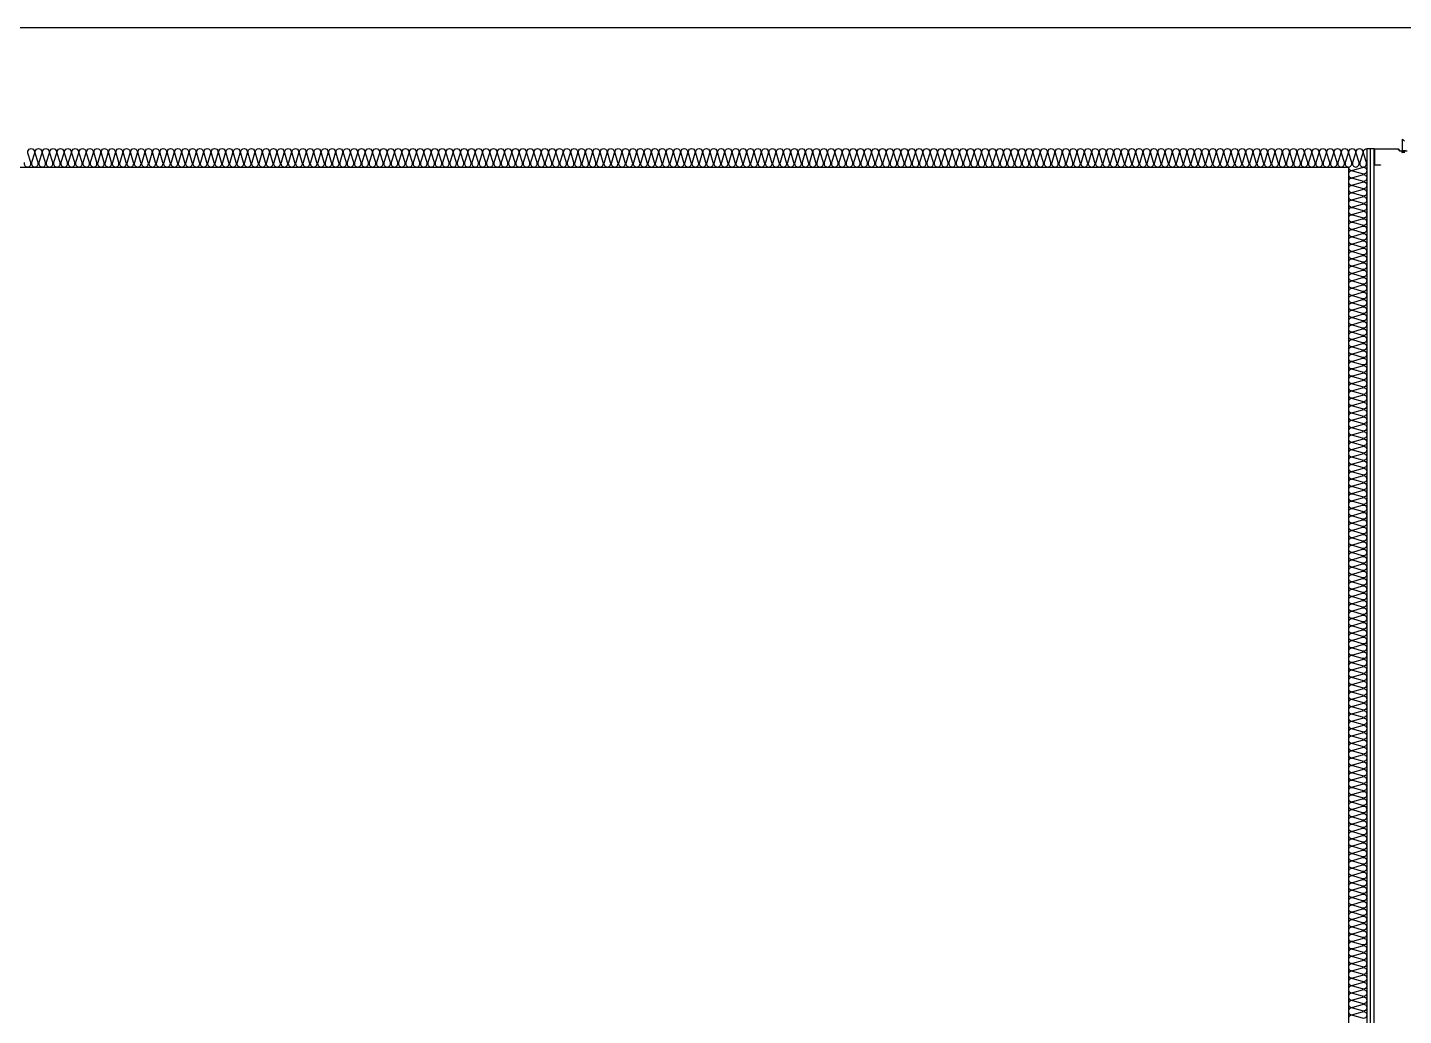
# Model space of a CAD drawing. Header units: millimetres. Extents: x 19868 to 801382, y -4805 to 85279.
# Drawn here: x 341238 to 344988, y 40988 to 43679 of the extents above; entities that cross this region are included whole.
import ezdxf

# ---------------------------------------------------------------- set-up
doc = ezdxf.new("R2010")
doc.units = ezdxf.units.MM
doc.header["$LTSCALE"] = 250
for name, color, linetype in [('8입면선', 8, 'Continuous'), ('A-FIN', 6, 'Continuous'), ('A-WALL-D', 7, 'Continuous'), ('GAGAM-DT', 7, 'Continuous'), ('ISL', 251, 'Continuous'), ('입면', 7, 'Continuous')]:
    doc.layers.add(name, color=color, linetype=linetype)

# ---------------------------------------------------------------- blocks, each defined once
blk = doc.blocks.new('*U117')
at = {"layer": '8입면선', "color": 8}
blk.add_line((3316397.6, 471911.4), (3316397.6, 480331.4), dxfattribs=at)
at = {"layer": 'A-WALL-D'}
for p, q in [((3316387.6, 480331.4), (3316387.6, 471911.4)), ((3316407.6, 480331.4), (3316387.6, 480331.4)), ((3316407.6, 471921.4), (3316407.6, 480331.4))]:
    blk.add_line(p, q, dxfattribs=at)
at = {"layer": 'GAGAM-DT', "color": 8}
for p, q in [((3316485.3, 480325.6), (3316485.3, 480357)), ((3316490.3, 480351.5), (3316485.3, 480357)), ((3316492.7, 480325.6), (3316482.8, 480325.6)), ((3316482.8, 480325.6), (3316482.8, 480322.1)), ((3316491.2, 480320.6), (3316484.3, 480320.6)), ((3316485.3, 480325.6), (3316485.3, 480320.6))]:
    blk.add_line(p, q, dxfattribs=at)
blk.add_arc((3316484.3, 480322.1), 1.51, 180, 270, dxfattribs=at)
at = {"layer": '입면', "color": 6}
for p, q in [((3316407.6, 480286.4), (3316407.6, 480331.4)), ((3316407.6, 480331.4), (3316472.9, 480331.4)), ((3316472.4, 480330.2), (3316408.8, 480330.2)), ((3316408.8, 480330.2), (3316408.8, 480287.6)), ((3316477.4, 480324.4), (3316472.4, 480330.2)), ((3316472.9, 480331.4), (3316477.9, 480325.6)), ((3316497.8, 480324.4), (3316477.4, 480324.4)), ((3316477.9, 480325.6), (3316497.3, 480325.6)), ((3316425.4, 480286.4), (3316407.6, 480286.4)), ((3316408.8, 480287.6), (3316425.4, 480287.6)), ((3316425.4, 480287.6), (3316425.4, 480286.4))]:
    blk.add_line(p, q, dxfattribs=at)

msp = doc.modelspace()

# ---------------------------------------------------------------- linework, layer by layer
at = {"layer": 'A-FIN'}
msp.add_line((337688.2, 43678.9), (365488.2, 43678.9), dxfattribs=at)
at = {"layer": 'ISL'}
msp.add_lwpolyline([(332488.2, 35028.9), (332538.2, 35028.9), (332538.2, 42428.9), (333338.2, 42428.9), (333338.2, 43328.9), (337438.2, 43328.9), (337438.2, 42378.9), (338338.2, 42378.9), (338338.2, 43298.9), (344838.2, 43298.9), (344838.2, 35028.9), (344888.2, 35028.9)], dxfattribs=at)
for points in [[(341229.4, 43311.1, 0.509267), (341238.2, 43298.9, 0.509267), (341247.1, 43311.1), (341239.4, 43336.8, -1.372593), (341257.1, 43336.8), (341249.4, 43311.1, 0.509267), (341258.2, 43298.9, 0.509267), (341267.1, 43311.1), (341259.4, 43336.8, -1.372593), (341277.1, 43336.8), (341269.4, 43311.1, 0.509267), (341278.2, 43298.9, 0.509267), (341287.1, 43311.1), (341279.4, 43336.8, -1.372593), (341297.1, 43336.8), (341289.4, 43311.1, 0.509267), (341298.2, 43298.9, 0.509267), (341307.1, 43311.1), (341299.4, 43336.8, -1.372593), (341317.1, 43336.8), (341309.4, 43311.1, 0.509267), (341318.2, 43298.9, 0.509267), (341327.1, 43311.1), (341319.4, 43336.8, -1.372593), (341337.1, 43336.8), (341329.4, 43311.1, 0.509267), (341338.2, 43298.9, 0.509267), (341347.1, 43311.1), (341339.4, 43336.8, -1.372593), (341357.1, 43336.8), (341349.4, 43311.1, 0.509267), (341358.2, 43298.9, 0.509267), (341367.1, 43311.1), (341359.4, 43336.8, -1.372593), (341377.1, 43336.8), (341369.4, 43311.1, 0.509267), (341378.2, 43298.9, 0.509267), (341387.1, 43311.1), (341379.4, 43336.8, -1.372593), (341397.1, 43336.8), (341389.4, 43311.1, 0.509267), (341398.2, 43298.9, 0.509267), (341407.1, 43311.1), (341399.4, 43336.8, -1.372593), (341417.1, 43336.8), (341409.4, 43311.1, 0.509267), (341418.2, 43298.9, 0.509267), (341427.1, 43311.1), (341419.4, 43336.8, -1.372593), (341437.1, 43336.8), (341429.4, 43311.1, 0.509267), (341438.2, 43298.9, 0.509267), (341447.1, 43311.1), (341439.4, 43336.8, -1.372593), (341457.1, 43336.8), (341449.4, 43311.1, 0.509267), (341458.2, 43298.9, 0.509267), (341467.1, 43311.1), (341459.4, 43336.8, -1.372593), (341477.1, 43336.8), (341469.4, 43311.1, 0.509267), (341478.2, 43298.9, 0.509267), (341487.1, 43311.1), (341479.4, 43336.8, -1.372593), (341497.1, 43336.8), (341489.4, 43311.1, 0.509267), (341498.2, 43298.9, 0.509267), (341507.1, 43311.1), (341499.4, 43336.8, -1.372593), (341517.1, 43336.8), (341509.4, 43311.1, 0.509267), (341518.2, 43298.9, 0.509267), (341527.1, 43311.1), (341519.4, 43336.8, -1.372593), (341537.1, 43336.8), (341529.4, 43311.1, 0.509267), (341538.2, 43298.9, 0.509267), (341547.1, 43311.1), (341539.4, 43336.8, -1.372593), (341557.1, 43336.8), (341549.4, 43311.1, 0.509267), (341558.2, 43298.9, 0.509267), (341567.1, 43311.1), (341559.4, 43336.8, -1.372593), (341577.1, 43336.8), (341569.4, 43311.1, 0.509267), (341578.2, 43298.9, 0.509267), (341587.1, 43311.1), (341579.4, 43336.8, -1.372593), (341597.1, 43336.8), (341589.4, 43311.1, 0.509267), (341598.2, 43298.9, 0.509267), (341607.1, 43311.1), (341599.4, 43336.8, -1.372593), (341617.1, 43336.8), (341609.4, 43311.1, 0.509267), (341618.2, 43298.9, 0.509267), (341627.1, 43311.1), (341619.4, 43336.8, -1.372593), (341637.1, 43336.8), (341629.4, 43311.1, 0.509267), (341638.2, 43298.9, 0.509267), (341647.1, 43311.1), (341639.4, 43336.8, -1.372593), (341657.1, 43336.8), (341649.4, 43311.1, 0.509267), (341658.2, 43298.9, 0.509267), (341667.1, 43311.1), (341659.4, 43336.8, -1.372593), (341677.1, 43336.8), (341669.4, 43311.1, 0.509267), (341678.2, 43298.9, 0.509267), (341687.1, 43311.1), (341679.4, 43336.8, -1.372593), (341697.1, 43336.8), (341689.4, 43311.1, 0.509267), (341698.2, 43298.9, 0.509267), (341707.1, 43311.1), (341699.4, 43336.8, -1.372593), (341717.1, 43336.8), (341709.4, 43311.1, 0.509267), (341718.2, 43298.9, 0.509267), (341727.1, 43311.1), (341719.4, 43336.8, -1.372593), (341737.1, 43336.8), (341729.4, 43311.1, 0.509267), (341738.2, 43298.9, 0.509267), (341747.1, 43311.1), (341739.4, 43336.8, -1.372593), (341757.1, 43336.8), (341749.4, 43311.1, 0.509267), (341758.2, 43298.9, 0.509267), (341767.1, 43311.1), (341759.4, 43336.8, -1.372593), (341777.1, 43336.8), (341769.4, 43311.1, 0.509267), (341778.2, 43298.9, 0.509267), (341787.1, 43311.1), (341779.4, 43336.8, -1.372593), (341797.1, 43336.8), (341789.4, 43311.1, 0.509267), (341798.2, 43298.9, 0.509267), (341807.1, 43311.1), (341799.4, 43336.8, -1.372593), (341817.1, 43336.8), (341809.4, 43311.1, 0.509267), (341818.2, 43298.9, 0.509267), (341827.1, 43311.1), (341819.4, 43336.8, -1.372593), (341837.1, 43336.8), (341829.4, 43311.1, 0.509267), (341838.2, 43298.9, 0.509267), (341847.1, 43311.1), (341839.4, 43336.8, -1.372593), (341857.1, 43336.8), (341849.4, 43311.1, 0.509267), (341858.2, 43298.9, 0.509267), (341867.1, 43311.1), (341859.4, 43336.8, -1.372593), (341877.1, 43336.8), (341869.4, 43311.1, 0.509267), (341878.2, 43298.9, 0.509267), (341887.1, 43311.1), (341879.4, 43336.8, -1.372593), (341897.1, 43336.8), (341889.4, 43311.1, 0.509267), (341898.2, 43298.9, 0.509267), (341907.1, 43311.1), (341899.4, 43336.8, -1.372593), (341917.1, 43336.8), (341909.4, 43311.1, 0.509267), (341918.2, 43298.9, 0.509267), (341927.1, 43311.1), (341919.4, 43336.8, -1.372593), (341937.1, 43336.8), (341929.4, 43311.1, 0.509267), (341938.2, 43298.9, 0.509267), (341947.1, 43311.1), (341939.4, 43336.8, -1.372593), (341957.1, 43336.8), (341949.4, 43311.1, 0.509267), (341958.2, 43298.9, 0.509267), (341967.1, 43311.1), (341959.4, 43336.8, -1.372593), (341977.1, 43336.8), (341969.4, 43311.1, 0.509267), (341978.2, 43298.9, 0.509267), (341987.1, 43311.1), (341979.4, 43336.8, -1.372593), (341997.1, 43336.8), (341989.4, 43311.1, 0.509267), (341998.2, 43298.9, 0.509267), (342007.1, 43311.1), (341999.4, 43336.8, -1.372593), (342017.1, 43336.8), (342009.4, 43311.1, 0.509267), (342018.2, 43298.9, 0.509267), (342027.1, 43311.1), (342019.4, 43336.8, -1.372593), (342037.1, 43336.8), (342029.4, 43311.1, 0.509267), (342038.2, 43298.9, 0.509267), (342047.1, 43311.1), (342039.4, 43336.8, -1.372593), (342057.1, 43336.8), (342049.4, 43311.1, 0.509267), (342058.2, 43298.9, 0.509267), (342067.1, 43311.1), (342059.4, 43336.8, -1.372593), (342077.1, 43336.8), (342069.4, 43311.1, 0.509267), (342078.2, 43298.9, 0.509267), (342087.1, 43311.1), (342079.4, 43336.8, -1.372593), (342097.1, 43336.8), (342089.4, 43311.1, 0.509267), (342098.2, 43298.9, 0.509267), (342107.1, 43311.1), (342099.4, 43336.8, -1.372593), (342117.1, 43336.8), (342109.4, 43311.1, 0.509267), (342118.2, 43298.9, 0.509267), (342127.1, 43311.1), (342119.4, 43336.8, -1.372593), (342137.1, 43336.8), (342129.4, 43311.1, 0.509267), (342138.2, 43298.9, 0.509267), (342147.1, 43311.1), (342139.4, 43336.8, -1.372593), (342157.1, 43336.8), (342149.4, 43311.1, 0.509267), (342158.2, 43298.9, 0.509267), (342167.1, 43311.1), (342159.4, 43336.8, -1.372593), (342177.1, 43336.8), (342169.4, 43311.1, 0.509267), (342178.2, 43298.9, 0.509267), (342187.1, 43311.1), (342179.4, 43336.8, -1.372593), (342197.1, 43336.8), (342189.4, 43311.1, 0.509267), (342198.2, 43298.9, 0.509267), (342207.1, 43311.1), (342199.4, 43336.8, -1.372593), (342217.1, 43336.8), (342209.4, 43311.1, 0.509267), (342218.2, 43298.9, 0.509267), (342227.1, 43311.1), (342219.4, 43336.8, -1.372593), (342237.1, 43336.8), (342229.4, 43311.1, 0.509267), (342238.2, 43298.9, 0.509267), (342247.1, 43311.1), (342239.4, 43336.8, -1.372593), (342257.1, 43336.8), (342249.4, 43311.1, 0.509267), (342258.2, 43298.9, 0.509267), (342267.1, 43311.1), (342259.4, 43336.8, -1.372593), (342277.1, 43336.8), (342269.4, 43311.1, 0.509267), (342278.2, 43298.9, 0.509267), (342287.1, 43311.1), (342279.4, 43336.8, -1.372593), (342297.1, 43336.8), (342289.4, 43311.1, 0.509267), (342298.2, 43298.9, 0.509267), (342307.1, 43311.1), (342299.4, 43336.8, -1.372593), (342317.1, 43336.8), (342309.4, 43311.1, 0.509267), (342318.2, 43298.9, 0.509267), (342327.1, 43311.1), (342319.4, 43336.8, -1.372593), (342337.1, 43336.8), (342329.4, 43311.1, 0.509267), (342338.2, 43298.9, 0.509267), (342347.1, 43311.1), (342339.4, 43336.8, -1.372593), (342357.1, 43336.8), (342349.4, 43311.1, 0.509267), (342358.2, 43298.9, 0.509267), (342367.1, 43311.1), (342359.4, 43336.8, -1.372593), (342377.1, 43336.8), (342369.4, 43311.1, 0.509267), (342378.2, 43298.9, 0.509267), (342387.1, 43311.1), (342379.4, 43336.8, -1.372593), (342397.1, 43336.8), (342389.4, 43311.1, 0.509267), (342398.2, 43298.9, 0.509267), (342407.1, 43311.1), (342399.4, 43336.8, -1.372593), (342417.1, 43336.8), (342409.4, 43311.1, 0.509267), (342418.2, 43298.9, 0.509267), (342427.1, 43311.1), (342419.4, 43336.8, -1.372593), (342437.1, 43336.8), (342429.4, 43311.1, 0.509267), (342438.2, 43298.9, 0.509267), (342447.1, 43311.1), (342439.4, 43336.8, -1.372593), (342457.1, 43336.8), (342449.4, 43311.1, 0.509267), (342458.2, 43298.9, 0.509267), (342467.1, 43311.1), (342459.4, 43336.8, -1.372593), (342477.1, 43336.8), (342469.4, 43311.1, 0.509267), (342478.2, 43298.9, 0.509267), (342487.1, 43311.1), (342479.4, 43336.8, -1.372593), (342497.1, 43336.8), (342489.4, 43311.1, 0.509267), (342498.2, 43298.9, 0.509267), (342507.1, 43311.1), (342499.4, 43336.8, -1.372593), (342517.1, 43336.8), (342509.4, 43311.1, 0.509267), (342518.2, 43298.9, 0.509267), (342527.1, 43311.1), (342519.4, 43336.8, -1.372593), (342537.1, 43336.8), (342529.4, 43311.1, 0.509267), (342538.2, 43298.9, 0.509267), (342547.1, 43311.1), (342539.4, 43336.8, -1.372593), (342557.1, 43336.8), (342549.4, 43311.1, 0.509267), (342558.2, 43298.9, 0.509267), (342567.1, 43311.1), (342559.4, 43336.8, -1.372593), (342577.1, 43336.8), (342569.4, 43311.1, 0.509267), (342578.2, 43298.9, 0.509267), (342587.1, 43311.1), (342579.4, 43336.8, -1.372593), (342597.1, 43336.8), (342589.4, 43311.1, 0.509267), (342598.2, 43298.9, 0.509267), (342607.1, 43311.1), (342599.4, 43336.8, -1.372593), (342617.1, 43336.8), (342609.4, 43311.1, 0.509267), (342618.2, 43298.9, 0.509267), (342627.1, 43311.1), (342619.4, 43336.8, -1.372593), (342637.1, 43336.8), (342629.4, 43311.1, 0.509267), (342638.2, 43298.9, 0.509267), (342647.1, 43311.1), (342639.4, 43336.8, -1.372593), (342657.1, 43336.8), (342649.4, 43311.1, 0.509267), (342658.2, 43298.9, 0.509267), (342667.1, 43311.1), (342659.4, 43336.8, -1.372593), (342677.1, 43336.8), (342669.4, 43311.1, 0.509267), (342678.2, 43298.9, 0.509267), (342687.1, 43311.1), (342679.4, 43336.8, -1.372593), (342697.1, 43336.8), (342689.4, 43311.1, 0.509267), (342698.2, 43298.9, 0.509267), (342707.1, 43311.1), (342699.4, 43336.8, -1.372593), (342717.1, 43336.8), (342709.4, 43311.1, 0.509267), (342718.2, 43298.9, 0.509267), (342727.1, 43311.1), (342719.4, 43336.8, -1.372593), (342737.1, 43336.8), (342729.4, 43311.1, 0.509267), (342738.2, 43298.9, 0.509267), (342747.1, 43311.1), (342739.4, 43336.8, -1.372593), (342757.1, 43336.8), (342749.4, 43311.1, 0.509267), (342758.2, 43298.9, 0.509267), (342767.1, 43311.1), (342759.4, 43336.8, -1.372593), (342777.1, 43336.8), (342769.4, 43311.1, 0.509267), (342778.2, 43298.9, 0.509267), (342787.1, 43311.1), (342779.4, 43336.8, -1.372593), (342797.1, 43336.8), (342789.4, 43311.1, 0.509267), (342798.2, 43298.9, 0.509267), (342807.1, 43311.1), (342799.4, 43336.8, -1.372593), (342817.1, 43336.8), (342809.4, 43311.1, 0.509267), (342818.2, 43298.9, 0.509267), (342827.1, 43311.1), (342819.4, 43336.8, -1.372593), (342837.1, 43336.8), (342829.4, 43311.1, 0.509267), (342838.2, 43298.9, 0.509267), (342847.1, 43311.1), (342839.4, 43336.8, -1.372593), (342857.1, 43336.8), (342849.4, 43311.1, 0.509267), (342858.2, 43298.9, 0.509267), (342867.1, 43311.1), (342859.4, 43336.8, -1.372593), (342877.1, 43336.8), (342869.4, 43311.1, 0.509267), (342878.2, 43298.9, 0.509267), (342887.1, 43311.1), (342879.4, 43336.8, -1.372593), (342897.1, 43336.8), (342889.4, 43311.1, 0.509267), (342898.2, 43298.9, 0.509267), (342907.1, 43311.1), (342899.4, 43336.8, -1.372593), (342917.1, 43336.8), (342909.4, 43311.1, 0.509267), (342918.2, 43298.9, 0.509267), (342927.1, 43311.1), (342919.4, 43336.8, -1.372593), (342937.1, 43336.8), (342929.4, 43311.1, 0.509267), (342938.2, 43298.9, 0.509267), (342947.1, 43311.1), (342939.4, 43336.8, -1.372593), (342957.1, 43336.8), (342949.4, 43311.1, 0.509267), (342958.2, 43298.9, 0.509267), (342967.1, 43311.1), (342959.4, 43336.8, -1.372593), (342977.1, 43336.8), (342969.4, 43311.1, 0.509267), (342978.2, 43298.9, 0.509267), (342987.1, 43311.1), (342979.4, 43336.8, -1.372593), (342997.1, 43336.8), (342989.4, 43311.1, 0.509267), (342998.2, 43298.9, 0.509267), (343007.1, 43311.1), (342999.4, 43336.8, -1.372593), (343017.1, 43336.8), (343009.4, 43311.1, 0.509267), (343018.2, 43298.9, 0.509267), (343027.1, 43311.1), (343019.4, 43336.8, -1.372593), (343037.1, 43336.8), (343029.4, 43311.1, 0.509267), (343038.2, 43298.9, 0.509267), (343047.1, 43311.1), (343039.4, 43336.8, -1.372593), (343057.1, 43336.8), (343049.4, 43311.1, 0.509267), (343058.2, 43298.9, 0.509267), (343067.1, 43311.1), (343059.4, 43336.8, -1.372593), (343077.1, 43336.8), (343069.4, 43311.1, 0.509267), (343078.2, 43298.9, 0.509267), (343087.1, 43311.1), (343079.4, 43336.8, -1.372593), (343097.1, 43336.8), (343089.4, 43311.1, 0.509267), (343098.2, 43298.9, 0.509267), (343107.1, 43311.1), (343099.4, 43336.8, -1.372593), (343117.1, 43336.8), (343109.4, 43311.1, 0.509267), (343118.2, 43298.9, 0.509267), (343127.1, 43311.1), (343119.4, 43336.8, -1.372593), (343137.1, 43336.8), (343129.4, 43311.1, 0.509267), (343138.2, 43298.9, 0.509267), (343147.1, 43311.1), (343139.4, 43336.8, -1.372593), (343157.1, 43336.8), (343149.4, 43311.1, 0.509267), (343158.2, 43298.9, 0.509267), (343167.1, 43311.1), (343159.4, 43336.8, -1.372593), (343177.1, 43336.8), (343169.4, 43311.1, 0.509267), (343178.2, 43298.9, 0.509267), (343187.1, 43311.1), (343179.4, 43336.8, -1.372593), (343197.1, 43336.8), (343189.4, 43311.1, 0.509267), (343198.2, 43298.9, 0.509267), (343207.1, 43311.1), (343199.4, 43336.8, -1.372593), (343217.1, 43336.8), (343209.4, 43311.1, 0.509267), (343218.2, 43298.9, 0.509267), (343227.1, 43311.1), (343219.4, 43336.8, -1.372593), (343237.1, 43336.8), (343229.4, 43311.1, 0.509267), (343238.2, 43298.9, 0.509267), (343247.1, 43311.1), (343239.4, 43336.8, -1.372593), (343257.1, 43336.8), (343249.4, 43311.1, 0.509267), (343258.2, 43298.9, 0.509267), (343267.1, 43311.1), (343259.4, 43336.8, -1.372593), (343277.1, 43336.8), (343269.4, 43311.1, 0.509267), (343278.2, 43298.9, 0.509267), (343287.1, 43311.1), (343279.4, 43336.8, -1.372593), (343297.1, 43336.8), (343289.4, 43311.1, 0.509267), (343298.2, 43298.9, 0.509267), (343307.1, 43311.1), (343299.4, 43336.8, -1.372593), (343317.1, 43336.8), (343309.4, 43311.1, 0.509267), (343318.2, 43298.9, 0.509267), (343327.1, 43311.1), (343319.4, 43336.8, -1.372593), (343337.1, 43336.8), (343329.4, 43311.1, 0.509267), (343338.2, 43298.9, 0.509267), (343347.1, 43311.1), (343339.4, 43336.8, -1.372593), (343357.1, 43336.8), (343349.4, 43311.1, 0.509267), (343358.2, 43298.9, 0.509267), (343367.1, 43311.1), (343359.4, 43336.8, -1.372593), (343377.1, 43336.8), (343369.4, 43311.1, 0.509267), (343378.2, 43298.9, 0.509267), (343387.1, 43311.1), (343379.4, 43336.8, -1.372593), (343397.1, 43336.8), (343389.4, 43311.1, 0.509267), (343398.2, 43298.9, 0.509267), (343407.1, 43311.1), (343399.4, 43336.8, -1.372593), (343417.1, 43336.8), (343409.4, 43311.1, 0.509267), (343418.2, 43298.9, 0.509267), (343427.1, 43311.1), (343419.4, 43336.8, -1.372593), (343437.1, 43336.8), (343429.4, 43311.1, 0.509267), (343438.2, 43298.9, 0.509267), (343447.1, 43311.1), (343439.4, 43336.8, -1.372593), (343457.1, 43336.8), (343449.4, 43311.1, 0.509267), (343458.2, 43298.9, 0.509267), (343467.1, 43311.1), (343459.4, 43336.8, -1.372593), (343477.1, 43336.8), (343469.4, 43311.1, 0.509267), (343478.2, 43298.9, 0.509267), (343487.1, 43311.1), (343479.4, 43336.8, -1.372593), (343497.1, 43336.8), (343489.4, 43311.1, 0.509267), (343498.2, 43298.9, 0.509267), (343507.1, 43311.1), (343499.4, 43336.8, -1.372593), (343517.1, 43336.8), (343509.4, 43311.1, 0.509267), (343518.2, 43298.9, 0.509267), (343527.1, 43311.1), (343519.4, 43336.8, -1.372593), (343537.1, 43336.8), (343529.4, 43311.1, 0.509267), (343538.2, 43298.9, 0.509267), (343547.1, 43311.1), (343539.4, 43336.8, -1.372593), (343557.1, 43336.8), (343549.4, 43311.1, 0.509267), (343558.2, 43298.9, 0.509267), (343567.1, 43311.1), (343559.4, 43336.8, -1.372593), (343577.1, 43336.8), (343569.4, 43311.1, 0.509267), (343578.2, 43298.9, 0.509267), (343587.1, 43311.1), (343579.4, 43336.8, -1.372593), (343597.1, 43336.8), (343589.4, 43311.1, 0.509267), (343598.2, 43298.9, 0.509267), (343607.1, 43311.1), (343599.4, 43336.8, -1.372593), (343617.1, 43336.8), (343609.4, 43311.1, 0.509267), (343618.2, 43298.9, 0.509267), (343627.1, 43311.1), (343619.4, 43336.8, -1.372593), (343637.1, 43336.8), (343629.4, 43311.1, 0.509267), (343638.2, 43298.9, 0.509267), (343647.1, 43311.1), (343639.4, 43336.8, -1.372593), (343657.1, 43336.8), (343649.4, 43311.1, 0.509267), (343658.2, 43298.9, 0.509267), (343667.1, 43311.1), (343659.4, 43336.8, -1.372593), (343677.1, 43336.8), (343669.4, 43311.1, 0.509267), (343678.2, 43298.9, 0.509267), (343687.1, 43311.1), (343679.4, 43336.8, -1.372593), (343697.1, 43336.8), (343689.4, 43311.1, 0.509267), (343698.2, 43298.9, 0.509267), (343707.1, 43311.1), (343699.4, 43336.8, -1.372593), (343717.1, 43336.8), (343709.4, 43311.1, 0.509267), (343718.2, 43298.9, 0.509267), (343727.1, 43311.1), (343719.4, 43336.8, -1.372593), (343737.1, 43336.8), (343729.4, 43311.1, 0.509267), (343738.2, 43298.9, 0.509267), (343747.1, 43311.1), (343739.4, 43336.8, -1.372593), (343757.1, 43336.8), (343749.4, 43311.1, 0.509267), (343758.2, 43298.9, 0.509267), (343767.1, 43311.1), (343759.4, 43336.8, -1.372593), (343777.1, 43336.8), (343769.4, 43311.1, 0.509267), (343778.2, 43298.9, 0.509267), (343787.1, 43311.1), (343779.4, 43336.8, -1.372593), (343797.1, 43336.8), (343789.4, 43311.1, 0.509267), (343798.2, 43298.9, 0.509267), (343807.1, 43311.1), (343799.4, 43336.8, -1.372593), (343817.1, 43336.8), (343809.4, 43311.1, 0.509267), (343818.2, 43298.9, 0.509267), (343827.1, 43311.1), (343819.4, 43336.8, -1.372593), (343837.1, 43336.8), (343829.4, 43311.1, 0.509267), (343838.2, 43298.9, 0.509267), (343847.1, 43311.1), (343839.4, 43336.8, -1.372593), (343857.1, 43336.8), (343849.4, 43311.1, 0.509267), (343858.2, 43298.9, 0.509267), (343867.1, 43311.1), (343859.4, 43336.8, -1.372593), (343877.1, 43336.8), (343869.4, 43311.1, 0.509267), (343878.2, 43298.9, 0.509267), (343887.1, 43311.1), (343879.4, 43336.8, -1.372593), (343897.1, 43336.8), (343889.4, 43311.1, 0.509267), (343898.2, 43298.9, 0.509267), (343907.1, 43311.1), (343899.4, 43336.8, -1.372593), (343917.1, 43336.8), (343909.4, 43311.1, 0.509267), (343918.2, 43298.9, 0.509267), (343927.1, 43311.1), (343919.4, 43336.8, -1.372593), (343937.1, 43336.8), (343929.4, 43311.1, 0.509267), (343938.2, 43298.9, 0.509267), (343947.1, 43311.1), (343939.4, 43336.8, -1.372593), (343957.1, 43336.8), (343949.4, 43311.1, 0.509267), (343958.2, 43298.9, 0.509267), (343967.1, 43311.1), (343959.4, 43336.8, -1.372593), (343977.1, 43336.8), (343969.4, 43311.1, 0.509267), (343978.2, 43298.9, 0.509267), (343987.1, 43311.1), (343979.4, 43336.8, -1.372593), (343997.1, 43336.8), (343989.4, 43311.1, 0.509267), (343998.2, 43298.9, 0.509267), (344007.1, 43311.1), (343999.4, 43336.8, -1.372593), (344017.1, 43336.8), (344009.4, 43311.1, 0.509267), (344018.2, 43298.9, 0.509267), (344027.1, 43311.1), (344019.4, 43336.8, -1.372593), (344037.1, 43336.8), (344029.4, 43311.1, 0.509267), (344038.2, 43298.9, 0.509267), (344047.1, 43311.1), (344039.4, 43336.8, -1.372593), (344057.1, 43336.8), (344049.4, 43311.1, 0.509267), (344058.2, 43298.9, 0.509267), (344067.1, 43311.1), (344059.4, 43336.8, -1.372593), (344077.1, 43336.8), (344069.4, 43311.1, 0.509267), (344078.2, 43298.9, 0.509267), (344087.1, 43311.1), (344079.4, 43336.8, -1.372593), (344097.1, 43336.8), (344089.4, 43311.1, 0.509267), (344098.2, 43298.9, 0.509267), (344107.1, 43311.1), (344099.4, 43336.8, -1.372593), (344117.1, 43336.8), (344109.4, 43311.1, 0.509267), (344118.2, 43298.9, 0.509267), (344127.1, 43311.1), (344119.4, 43336.8, -1.372593), (344137.1, 43336.8), (344129.4, 43311.1, 0.509267), (344138.2, 43298.9, 0.509267), (344147.1, 43311.1), (344139.4, 43336.8, -1.372593), (344157.1, 43336.8), (344149.4, 43311.1, 0.509267), (344158.2, 43298.9, 0.509267), (344167.1, 43311.1), (344159.4, 43336.8, -1.372593), (344177.1, 43336.8), (344169.4, 43311.1, 0.509267), (344178.2, 43298.9, 0.509267), (344187.1, 43311.1), (344179.4, 43336.8, -1.372593), (344197.1, 43336.8), (344189.4, 43311.1, 0.509267), (344198.2, 43298.9, 0.509267), (344207.1, 43311.1), (344199.4, 43336.8, -1.372593), (344217.1, 43336.8), (344209.4, 43311.1, 0.509267), (344218.2, 43298.9, 0.509267), (344227.1, 43311.1), (344219.4, 43336.8, -1.372593), (344237.1, 43336.8), (344229.4, 43311.1, 0.509267), (344238.2, 43298.9, 0.509267), (344247.1, 43311.1), (344239.4, 43336.8, -1.372593), (344257.1, 43336.8), (344249.4, 43311.1, 0.509267), (344258.2, 43298.9, 0.509267), (344267.1, 43311.1), (344259.4, 43336.8, -1.372593), (344277.1, 43336.8), (344269.4, 43311.1, 0.509267), (344278.2, 43298.9, 0.509267), (344287.1, 43311.1), (344279.4, 43336.8, -1.372593), (344297.1, 43336.8), (344289.4, 43311.1, 0.509267), (344298.2, 43298.9, 0.509267), (344307.1, 43311.1), (344299.4, 43336.8, -1.372593), (344317.1, 43336.8), (344309.4, 43311.1, 0.509267), (344318.2, 43298.9, 0.509267), (344327.1, 43311.1), (344319.4, 43336.8, -1.372593), (344337.1, 43336.8), (344329.4, 43311.1, 0.509267), (344338.2, 43298.9, 0.509267), (344347.1, 43311.1), (344339.4, 43336.8, -1.372593), (344357.1, 43336.8), (344349.4, 43311.1, 0.509267), (344358.2, 43298.9, 0.509267), (344367.1, 43311.1), (344359.4, 43336.8, -1.372593), (344377.1, 43336.8), (344369.4, 43311.1, 0.509267), (344378.2, 43298.9, 0.509267), (344387.1, 43311.1), (344379.4, 43336.8, -1.372593), (344397.1, 43336.8), (344389.4, 43311.1, 0.509267), (344398.2, 43298.9, 0.509267), (344407.1, 43311.1), (344399.4, 43336.8, -1.372593), (344417.1, 43336.8), (344409.4, 43311.1, 0.509267), (344418.2, 43298.9, 0.509267), (344427.1, 43311.1), (344419.4, 43336.8, -1.372593), (344437.1, 43336.8), (344429.4, 43311.1, 0.509267), (344438.2, 43298.9, 0.509267), (344447.1, 43311.1), (344439.4, 43336.8, -1.372593), (344457.1, 43336.8), (344449.4, 43311.1, 0.509267), (344458.2, 43298.9, 0.509267), (344467.1, 43311.1), (344459.4, 43336.8, -1.372593), (344477.1, 43336.8), (344469.4, 43311.1, 0.509267), (344478.2, 43298.9, 0.509267), (344487.1, 43311.1), (344479.4, 43336.8, -1.372593), (344497.1, 43336.8), (344489.4, 43311.1, 0.509267), (344498.2, 43298.9, 0.509267), (344507.1, 43311.1), (344499.4, 43336.8, -1.372593), (344517.1, 43336.8), (344509.4, 43311.1, 0.509267), (344518.2, 43298.9, 0.509267), (344527.1, 43311.1), (344519.4, 43336.8, -1.372593), (344537.1, 43336.8), (344529.4, 43311.1, 0.509267), (344538.2, 43298.9, 0.509267), (344547.1, 43311.1), (344539.4, 43336.8, -1.372593), (344557.1, 43336.8), (344549.4, 43311.1, 0.509267), (344558.2, 43298.9, 0.509267), (344567.1, 43311.1), (344559.4, 43336.8, -1.372593), (344577.1, 43336.8), (344569.4, 43311.1, 0.509267), (344578.2, 43298.9, 0.509267), (344587.1, 43311.1), (344579.4, 43336.8, -1.372593), (344597.1, 43336.8), (344589.4, 43311.1, 0.509267), (344598.2, 43298.9, 0.509267), (344607.1, 43311.1), (344599.4, 43336.8, -1.372593), (344617.1, 43336.8), (344609.4, 43311.1, 0.509267), (344618.2, 43298.9, 0.509267), (344627.1, 43311.1), (344619.4, 43336.8, -1.372593), (344637.1, 43336.8), (344629.4, 43311.1, 0.509267), (344638.2, 43298.9, 0.509267), (344647.1, 43311.1), (344639.4, 43336.8, -1.372593), (344657.1, 43336.8), (344649.4, 43311.1, 0.509267), (344658.2, 43298.9, 0.509267), (344667.1, 43311.1), (344659.4, 43336.8, -1.372593), (344677.1, 43336.8), (344669.4, 43311.1, 0.509267), (344678.2, 43298.9, 0.509267), (344687.1, 43311.1), (344679.4, 43336.8, -1.372593), (344697.1, 43336.8), (344689.4, 43311.1, 0.509267), (344698.2, 43298.9, 0.509267), (344707.1, 43311.1), (344699.4, 43336.8, -1.372593), (344717.1, 43336.8), (344709.4, 43311.1, 0.509267), (344718.2, 43298.9, 0.509267), (344727.1, 43311.1), (344719.4, 43336.8, -1.372593), (344737.1, 43336.8), (344729.4, 43311.1, 0.509267), (344738.2, 43298.9, 0.509267), (344747.1, 43311.1), (344739.4, 43336.8, -1.372593), (344757.1, 43336.8), (344749.4, 43311.1, 0.509267), (344758.2, 43298.9, 0.509267), (344767.1, 43311.1), (344759.4, 43336.8, -1.372593), (344777.1, 43336.8), (344769.4, 43311.1, 0.509267), (344778.2, 43298.9, 0.509267), (344787.1, 43311.1), (344779.4, 43336.8, -1.372593), (344797.1, 43336.8), (344789.4, 43311.1, 0.509267), (344798.2, 43298.9, 0.509267), (344807.1, 43311.1), (344799.4, 43336.8, -1.372593), (344817.1, 43336.8), (344809.4, 43311.1, 0.509267), (344818.2, 43298.9, 0.509267), (344827.1, 43311.1), (344819.4, 43336.8, -1.372593), (344837.1, 43336.8), (344829.4, 43311.1, 0.509267), (344838.2, 43298.9, 0.509267), (344847.1, 43311.1), (344839.4, 43336.8, -1.372593), (344857.1, 43336.8), (344849.4, 43311.1, 0.509267), (344858.2, 43298.9, 0.509267), (344867.1, 43311.1), (344859.4, 43336.8, -1.372593), (344877.1, 43336.8), (344869.4, 43311.1, 0.509267), (344878.2, 43298.9, 0.509267), (344887.1, 43311.1), (344879.4, 43336.8, -0.508311), (344888.2, 43348.9, -0.508311)], [(344838.2, 43298.9, 0.509267), (344850.3, 43290.1), (344876.1, 43297.8, -1.372593), (344876.1, 43280.1), (344850.3, 43287.8, 0.509267), (344838.2, 43278.9, 0.509267), (344850.3, 43270.1), (344876.1, 43277.8, -1.372593), (344876.1, 43260.1), (344850.3, 43267.8, 0.509267), (344838.2, 43258.9, 0.509267), (344850.3, 43250.1), (344876.1, 43257.8, -1.372593), (344876.1, 43240.1), (344850.3, 43247.8, 0.509267), (344838.2, 43238.9, 0.509267), (344850.3, 43230.1), (344876.1, 43237.8, -1.372593), (344876.1, 43220.1), (344850.3, 43227.8, 0.509267), (344838.2, 43218.9, 0.509267), (344850.3, 43210.1), (344876.1, 43217.8, -1.372593), (344876.1, 43200.1), (344850.3, 43207.8, 0.509267), (344838.2, 43198.9, 0.509267), (344850.3, 43190.1), (344876.1, 43197.8, -1.372593), (344876.1, 43180.1), (344850.3, 43187.8, 0.509267), (344838.2, 43178.9, 0.509267), (344850.3, 43170.1), (344876.1, 43177.8, -1.372593), (344876.1, 43160.1), (344850.3, 43167.8, 0.509267), (344838.2, 43158.9, 0.509267), (344850.3, 43150.1), (344876.1, 43157.8, -1.372593), (344876.1, 43140.1), (344850.3, 43147.8, 0.509267), (344838.2, 43138.9, 0.509267), (344850.3, 43130.1), (344876.1, 43137.8, -1.372593), (344876.1, 43120.1), (344850.3, 43127.8, 0.509267), (344838.2, 43118.9, 0.509267), (344850.3, 43110.1), (344876.1, 43117.8, -1.372593), (344876.1, 43100.1), (344850.3, 43107.8, 0.509267), (344838.2, 43098.9, 0.509267), (344850.3, 43090.1), (344876.1, 43097.8, -1.372593), (344876.1, 43080.1), (344850.3, 43087.8, 0.509267), (344838.2, 43078.9, 0.509267), (344850.3, 43070.1), (344876.1, 43077.8, -1.372593), (344876.1, 43060.1), (344850.3, 43067.8, 0.509267), (344838.2, 43058.9, 0.509267), (344850.3, 43050.1), (344876.1, 43057.8, -1.372593), (344876.1, 43040.1), (344850.3, 43047.8, 0.509267), (344838.2, 43038.9, 0.509267), (344850.3, 43030.1), (344876.1, 43037.8, -1.372593), (344876.1, 43020.1), (344850.3, 43027.8, 0.509267), (344838.2, 43018.9, 0.509267), (344850.3, 43010.1), (344876.1, 43017.8, -1.372593), (344876.1, 43000.1), (344850.3, 43007.8, 0.509267), (344838.2, 42998.9, 0.509267), (344850.3, 42990.1), (344876.1, 42997.8, -1.372593), (344876.1, 42980.1), (344850.3, 42987.8, 0.509267), (344838.2, 42978.9, 0.509267), (344850.3, 42970.1), (344876.1, 42977.8, -1.372593), (344876.1, 42960.1), (344850.3, 42967.8, 0.509267), (344838.2, 42958.9, 0.509267), (344850.3, 42950.1), (344876.1, 42957.8, -1.372593), (344876.1, 42940.1), (344850.3, 42947.8, 0.509267), (344838.2, 42938.9, 0.509267), (344850.3, 42930.1), (344876.1, 42937.8, -1.372593), (344876.1, 42920.1), (344850.3, 42927.8, 0.509267), (344838.2, 42918.9, 0.509267), (344850.3, 42910.1), (344876.1, 42917.8, -1.372593), (344876.1, 42900.1), (344850.3, 42907.8, 0.509267), (344838.2, 42898.9, 0.509267), (344850.3, 42890.1), (344876.1, 42897.8, -1.372593), (344876.1, 42880.1), (344850.3, 42887.8, 0.509267), (344838.2, 42878.9, 0.509267), (344850.3, 42870.1), (344876.1, 42877.8, -1.372593), (344876.1, 42860.1), (344850.3, 42867.8, 0.509267), (344838.2, 42858.9, 0.509267), (344850.3, 42850.1), (344876.1, 42857.8, -1.372593), (344876.1, 42840.1), (344850.3, 42847.8, 0.509267), (344838.2, 42838.9, 0.509267), (344850.3, 42830.1), (344876.1, 42837.8, -1.372593), (344876.1, 42820.1), (344850.3, 42827.8, 0.509267), (344838.2, 42818.9, 0.509267), (344850.3, 42810.1), (344876.1, 42817.8, -1.372593), (344876.1, 42800.1), (344850.3, 42807.8, 0.509267), (344838.2, 42798.9, 0.509267), (344850.3, 42790.1), (344876.1, 42797.8, -1.372593), (344876.1, 42780.1), (344850.3, 42787.8, 0.509267), (344838.2, 42778.9, 0.509267), (344850.3, 42770.1), (344876.1, 42777.8, -1.372593), (344876.1, 42760.1), (344850.3, 42767.8, 0.509267), (344838.2, 42758.9, 0.509267), (344850.3, 42750.1), (344876.1, 42757.8, -1.372593), (344876.1, 42740.1), (344850.3, 42747.8, 0.509267), (344838.2, 42738.9, 0.509267), (344850.3, 42730.1), (344876.1, 42737.8, -1.372593), (344876.1, 42720.1), (344850.3, 42727.8, 0.509267), (344838.2, 42718.9, 0.509267), (344850.3, 42710.1), (344876.1, 42717.8, -1.372593), (344876.1, 42700.1), (344850.3, 42707.8, 0.509267), (344838.2, 42698.9, 0.509267), (344850.3, 42690.1), (344876.1, 42697.8, -1.372593), (344876.1, 42680.1), (344850.3, 42687.8, 0.509267), (344838.2, 42678.9, 0.509267), (344850.3, 42670.1), (344876.1, 42677.8, -1.372593), (344876.1, 42660.1), (344850.3, 42667.8, 0.509267), (344838.2, 42658.9, 0.509267), (344850.3, 42650.1), (344876.1, 42657.8, -1.372593), (344876.1, 42640.1), (344850.3, 42647.8, 0.509267), (344838.2, 42638.9, 0.509267), (344850.3, 42630.1), (344876.1, 42637.8, -1.372593), (344876.1, 42620.1), (344850.3, 42627.8, 0.509267), (344838.2, 42618.9, 0.509267), (344850.3, 42610.1), (344876.1, 42617.8, -1.372593), (344876.1, 42600.1), (344850.3, 42607.8, 0.509267), (344838.2, 42598.9, 0.509267), (344850.3, 42590.1), (344876.1, 42597.8, -1.372593), (344876.1, 42580.1), (344850.3, 42587.8, 0.509267), (344838.2, 42578.9, 0.509267), (344850.3, 42570.1), (344876.1, 42577.8, -1.372593), (344876.1, 42560.1), (344850.3, 42567.8, 0.509267), (344838.2, 42558.9, 0.509267), (344850.3, 42550.1), (344876.1, 42557.8, -1.372593), (344876.1, 42540.1), (344850.3, 42547.8, 0.509267), (344838.2, 42538.9, 0.509267), (344850.3, 42530.1), (344876.1, 42537.8, -1.372593), (344876.1, 42520.1), (344850.3, 42527.8, 0.509267), (344838.2, 42518.9, 0.509267), (344850.3, 42510.1), (344876.1, 42517.8, -1.372593), (344876.1, 42500.1), (344850.3, 42507.8, 0.509267), (344838.2, 42498.9, 0.509267), (344850.3, 42490.1), (344876.1, 42497.8, -1.372593), (344876.1, 42480.1), (344850.3, 42487.8, 0.509267), (344838.2, 42478.9, 0.509267), (344850.3, 42470.1), (344876.1, 42477.8, -1.372593), (344876.1, 42460.1), (344850.3, 42467.8, 0.509267), (344838.2, 42458.9, 0.509267), (344850.3, 42450.1), (344876.1, 42457.8, -1.372593), (344876.1, 42440.1), (344850.3, 42447.8, 0.509267), (344838.2, 42438.9, 0.509267), (344850.3, 42430.1), (344876.1, 42437.8, -1.372593), (344876.1, 42420.1), (344850.3, 42427.8, 0.509267), (344838.2, 42418.9, 0.509267), (344850.3, 42410.1), (344876.1, 42417.8, -1.372593), (344876.1, 42400.1), (344850.3, 42407.8, 0.509267), (344838.2, 42398.9, 0.509267), (344850.3, 42390.1), (344876.1, 42397.8, -1.372593), (344876.1, 42380.1), (344850.3, 42387.8, 0.509267), (344838.2, 42378.9, 0.509267), (344850.3, 42370.1), (344876.1, 42377.8, -1.372593), (344876.1, 42360.1), (344850.3, 42367.8, 0.509267), (344838.2, 42358.9, 0.509267), (344850.3, 42350.1), (344876.1, 42357.8, -1.372593), (344876.1, 42340.1), (344850.3, 42347.8, 0.509267), (344838.2, 42338.9, 0.509267), (344850.3, 42330.1), (344876.1, 42337.8, -1.372593), (344876.1, 42320.1), (344850.3, 42327.8, 0.509267), (344838.2, 42318.9, 0.509267), (344850.3, 42310.1), (344876.1, 42317.8, -1.372593), (344876.1, 42300.1), (344850.3, 42307.8, 0.509267), (344838.2, 42298.9, 0.509267), (344850.3, 42290.1), (344876.1, 42297.8, -1.372593), (344876.1, 42280.1), (344850.3, 42287.8, 0.509267), (344838.2, 42278.9, 0.509267), (344850.3, 42270.1), (344876.1, 42277.8, -1.372593), (344876.1, 42260.1), (344850.3, 42267.8, 0.509267), (344838.2, 42258.9, 0.509267), (344850.3, 42250.1), (344876.1, 42257.8, -1.372593), (344876.1, 42240.1), (344850.3, 42247.8, 0.509267), (344838.2, 42238.9, 0.509267), (344850.3, 42230.1), (344876.1, 42237.8, -1.372593), (344876.1, 42220.1), (344850.3, 42227.8, 0.509267), (344838.2, 42218.9, 0.509267), (344850.3, 42210.1), (344876.1, 42217.8, -1.372593), (344876.1, 42200.1), (344850.3, 42207.8, 0.509267), (344838.2, 42198.9, 0.509267), (344850.3, 42190.1), (344876.1, 42197.8, -1.372593), (344876.1, 42180.1), (344850.3, 42187.8, 0.509267), (344838.2, 42178.9, 0.509267), (344850.3, 42170.1), (344876.1, 42177.8, -1.372593), (344876.1, 42160.1), (344850.3, 42167.8, 0.509267), (344838.2, 42158.9, 0.509267), (344850.3, 42150.1), (344876.1, 42157.8, -1.372593), (344876.1, 42140.1), (344850.3, 42147.8, 0.509267), (344838.2, 42138.9, 0.509267), (344850.3, 42130.1), (344876.1, 42137.8, -1.372593), (344876.1, 42120.1), (344850.3, 42127.8, 0.509267), (344838.2, 42118.9, 0.509267), (344850.3, 42110.1), (344876.1, 42117.8, -1.372593), (344876.1, 42100.1), (344850.3, 42107.8, 0.509267), (344838.2, 42098.9, 0.509267), (344850.3, 42090.1), (344876.1, 42097.8, -1.372593), (344876.1, 42080.1), (344850.3, 42087.8, 0.509267), (344838.2, 42078.9, 0.509267), (344850.3, 42070.1), (344876.1, 42077.8, -1.372593), (344876.1, 42060.1), (344850.3, 42067.8, 0.509267), (344838.2, 42058.9, 0.509267), (344850.3, 42050.1), (344876.1, 42057.8, -1.372593), (344876.1, 42040.1), (344850.3, 42047.8, 0.509267), (344838.2, 42038.9, 0.509267), (344850.3, 42030.1), (344876.1, 42037.8, -1.372593), (344876.1, 42020.1), (344850.3, 42027.8, 0.509267), (344838.2, 42018.9, 0.509267), (344850.3, 42010.1), (344876.1, 42017.8, -1.372593), (344876.1, 42000.1), (344850.3, 42007.8, 0.509267), (344838.2, 41998.9, 0.509267), (344850.3, 41990.1), (344876.1, 41997.8, -1.372593), (344876.1, 41980.1), (344850.3, 41987.8, 0.509267), (344838.2, 41978.9, 0.509267), (344850.3, 41970.1), (344876.1, 41977.8, -1.372593), (344876.1, 41960.1), (344850.3, 41967.8, 0.509267), (344838.2, 41958.9, 0.509267), (344850.3, 41950.1), (344876.1, 41957.8, -1.372593), (344876.1, 41940.1), (344850.3, 41947.8, 0.509267), (344838.2, 41938.9, 0.509267), (344850.3, 41930.1), (344876.1, 41937.8, -1.372593), (344876.1, 41920.1), (344850.3, 41927.8, 0.509267), (344838.2, 41918.9, 0.509267), (344850.3, 41910.1), (344876.1, 41917.8, -1.372593), (344876.1, 41900.1), (344850.3, 41907.8, 0.509267), (344838.2, 41898.9, 0.509267), (344850.3, 41890.1), (344876.1, 41897.8, -1.372593), (344876.1, 41880.1), (344850.3, 41887.8, 0.509267), (344838.2, 41878.9, 0.509267), (344850.3, 41870.1), (344876.1, 41877.8, -1.372593), (344876.1, 41860.1), (344850.3, 41867.8, 0.509267), (344838.2, 41858.9, 0.509267), (344850.3, 41850.1), (344876.1, 41857.8, -1.372593), (344876.1, 41840.1), (344850.3, 41847.8, 0.509267), (344838.2, 41838.9, 0.509267), (344850.3, 41830.1), (344876.1, 41837.8, -1.372593), (344876.1, 41820.1), (344850.3, 41827.8, 0.509267), (344838.2, 41818.9, 0.509267), (344850.3, 41810.1), (344876.1, 41817.8, -1.372593), (344876.1, 41800.1), (344850.3, 41807.8, 0.509267), (344838.2, 41798.9, 0.509267), (344850.3, 41790.1), (344876.1, 41797.8, -1.372593), (344876.1, 41780.1), (344850.3, 41787.8, 0.509267), (344838.2, 41778.9, 0.509267), (344850.3, 41770.1), (344876.1, 41777.8, -1.372593), (344876.1, 41760.1), (344850.3, 41767.8, 0.509267), (344838.2, 41758.9, 0.509267), (344850.3, 41750.1), (344876.1, 41757.8, -1.372593), (344876.1, 41740.1), (344850.3, 41747.8, 0.509267), (344838.2, 41738.9, 0.509267), (344850.3, 41730.1), (344876.1, 41737.8, -1.372593), (344876.1, 41720.1), (344850.3, 41727.8, 0.509267), (344838.2, 41718.9, 0.509267), (344850.3, 41710.1), (344876.1, 41717.8, -1.372593), (344876.1, 41700.1), (344850.3, 41707.8, 0.509267), (344838.2, 41698.9, 0.509267), (344850.3, 41690.1), (344876.1, 41697.8, -1.372593), (344876.1, 41680.1), (344850.3, 41687.8, 0.509267), (344838.2, 41678.9, 0.509267), (344850.3, 41670.1), (344876.1, 41677.8, -1.372593), (344876.1, 41660.1), (344850.3, 41667.8, 0.509267), (344838.2, 41658.9, 0.509267), (344850.3, 41650.1), (344876.1, 41657.8, -1.372593), (344876.1, 41640.1), (344850.3, 41647.8, 0.509267), (344838.2, 41638.9, 0.509267), (344850.3, 41630.1), (344876.1, 41637.8, -1.372593), (344876.1, 41620.1), (344850.3, 41627.8, 0.509267), (344838.2, 41618.9, 0.509267), (344850.3, 41610.1), (344876.1, 41617.8, -1.372593), (344876.1, 41600.1), (344850.3, 41607.8, 0.509267), (344838.2, 41598.9, 0.509267), (344850.3, 41590.1), (344876.1, 41597.8, -1.372593), (344876.1, 41580.1), (344850.3, 41587.8, 0.509267), (344838.2, 41578.9, 0.509267), (344850.3, 41570.1), (344876.1, 41577.8, -1.372593), (344876.1, 41560.1), (344850.3, 41567.8, 0.509267), (344838.2, 41558.9, 0.509267), (344850.3, 41550.1), (344876.1, 41557.8, -1.372593), (344876.1, 41540.1), (344850.3, 41547.8, 0.509267), (344838.2, 41538.9, 0.509267), (344850.3, 41530.1), (344876.1, 41537.8, -1.372593), (344876.1, 41520.1), (344850.3, 41527.8, 0.509267), (344838.2, 41518.9, 0.509267), (344850.3, 41510.1), (344876.1, 41517.8, -1.372593), (344876.1, 41500.1), (344850.3, 41507.8, 0.509267), (344838.2, 41498.9, 0.509267), (344850.3, 41490.1), (344876.1, 41497.8, -1.372593), (344876.1, 41480.1), (344850.3, 41487.8, 0.509267), (344838.2, 41478.9, 0.509267), (344850.3, 41470.1), (344876.1, 41477.8, -1.372593), (344876.1, 41460.1), (344850.3, 41467.8, 0.509267), (344838.2, 41458.9, 0.509267), (344850.3, 41450.1), (344876.1, 41457.8, -1.372593), (344876.1, 41440.1), (344850.3, 41447.8, 0.509267), (344838.2, 41438.9, 0.509267), (344850.3, 41430.1), (344876.1, 41437.8, -1.372593), (344876.1, 41420.1), (344850.3, 41427.8, 0.509267), (344838.2, 41418.9, 0.509267), (344850.3, 41410.1), (344876.1, 41417.8, -1.372593), (344876.1, 41400.1), (344850.3, 41407.8, 0.509267), (344838.2, 41398.9, 0.509267), (344850.3, 41390.1), (344876.1, 41397.8, -1.372593), (344876.1, 41380.1), (344850.3, 41387.8, 0.509267), (344838.2, 41378.9, 0.509267), (344850.3, 41370.1), (344876.1, 41377.8, -1.372593), (344876.1, 41360.1), (344850.3, 41367.8, 0.509267), (344838.2, 41358.9, 0.509267), (344850.3, 41350.1), (344876.1, 41357.8, -1.372593), (344876.1, 41340.1), (344850.3, 41347.8, 0.509267), (344838.2, 41338.9, 0.509267), (344850.3, 41330.1), (344876.1, 41337.8, -1.372593), (344876.1, 41320.1), (344850.3, 41327.8, 0.509267), (344838.2, 41318.9, 0.509267), (344850.3, 41310.1), (344876.1, 41317.8, -1.372593), (344876.1, 41300.1), (344850.3, 41307.8, 0.509267), (344838.2, 41298.9, 0.509267), (344850.3, 41290.1), (344876.1, 41297.8, -1.372593), (344876.1, 41280.1), (344850.3, 41287.8, 0.509267), (344838.2, 41278.9, 0.509267), (344850.3, 41270.1), (344876.1, 41277.8, -1.372593), (344876.1, 41260.1), (344850.3, 41267.8, 0.509267), (344838.2, 41258.9, 0.509267), (344850.3, 41250.1), (344876.1, 41257.8, -1.372593), (344876.1, 41240.1), (344850.3, 41247.8, 0.509267), (344838.2, 41238.9, 0.509267), (344850.3, 41230.1), (344876.1, 41237.8, -1.372593), (344876.1, 41220.1), (344850.3, 41227.8, 0.509267), (344838.2, 41218.9, 0.509267), (344850.3, 41210.1), (344876.1, 41217.8, -1.372593), (344876.1, 41200.1), (344850.3, 41207.8, 0.509267), (344838.2, 41198.9, 0.509267), (344850.3, 41190.1), (344876.1, 41197.8, -1.372593), (344876.1, 41180.1), (344850.3, 41187.8, 0.509267), (344838.2, 41178.9, 0.509267), (344850.3, 41170.1), (344876.1, 41177.8, -1.372593), (344876.1, 41160.1), (344850.3, 41167.8, 0.509267), (344838.2, 41158.9, 0.509267), (344850.3, 41150.1), (344876.1, 41157.8, -1.372593), (344876.1, 41140.1), (344850.3, 41147.8, 0.509267), (344838.2, 41138.9, 0.509267), (344850.3, 41130.1), (344876.1, 41137.8, -1.372593), (344876.1, 41120.1), (344850.3, 41127.8, 0.509267), (344838.2, 41118.9, 0.509267), (344850.3, 41110.1), (344876.1, 41117.8, -1.372593), (344876.1, 41100.1), (344850.3, 41107.8, 0.509267), (344838.2, 41098.9, 0.509267), (344850.3, 41090.1), (344876.1, 41097.8, -1.372593), (344876.1, 41080.1), (344850.3, 41087.8, 0.509267), (344838.2, 41078.9, 0.509267), (344850.3, 41070.1), (344876.1, 41077.8, -1.372593), (344876.1, 41060.1), (344850.3, 41067.8, 0.509267), (344838.2, 41058.9, 0.509267), (344850.3, 41050.1), (344876.1, 41057.8, -1.372593), (344876.1, 41040.1), (344850.3, 41047.8, 0.509267), (344838.2, 41038.9, 0.509267), (344850.3, 41030.1), (344876.1, 41037.8, -1.372593), (344876.1, 41020.1), (344850.3, 41027.8, 0.509267), (344838.2, 41018.9, 0.509267), (344850.3, 41010.1), (344876.1, 41017.8, -1.372593), (344876.1, 41000.1), (344850.3, 41007.8, 0.509267), (344838.2, 40998.9, 0.509267), (344850.3, 40990.1), (344876.1, 40997.8, -1.372593), (344876.1, 40980.1), (344850.3, 40987.8, 0.509267), (344838.2, 40978.9, 0.509267)]]:
    msp.add_lwpolyline(points, format="xyb", dxfattribs=at)

# ---------------------------------------------------------------- block references
at = {"layer": 'A-WALL-D'}
msp.add_blockref('*U117', (-2971499.4, -436982.5), dxfattribs=at)

doc.saveas('drawing.dxf')
